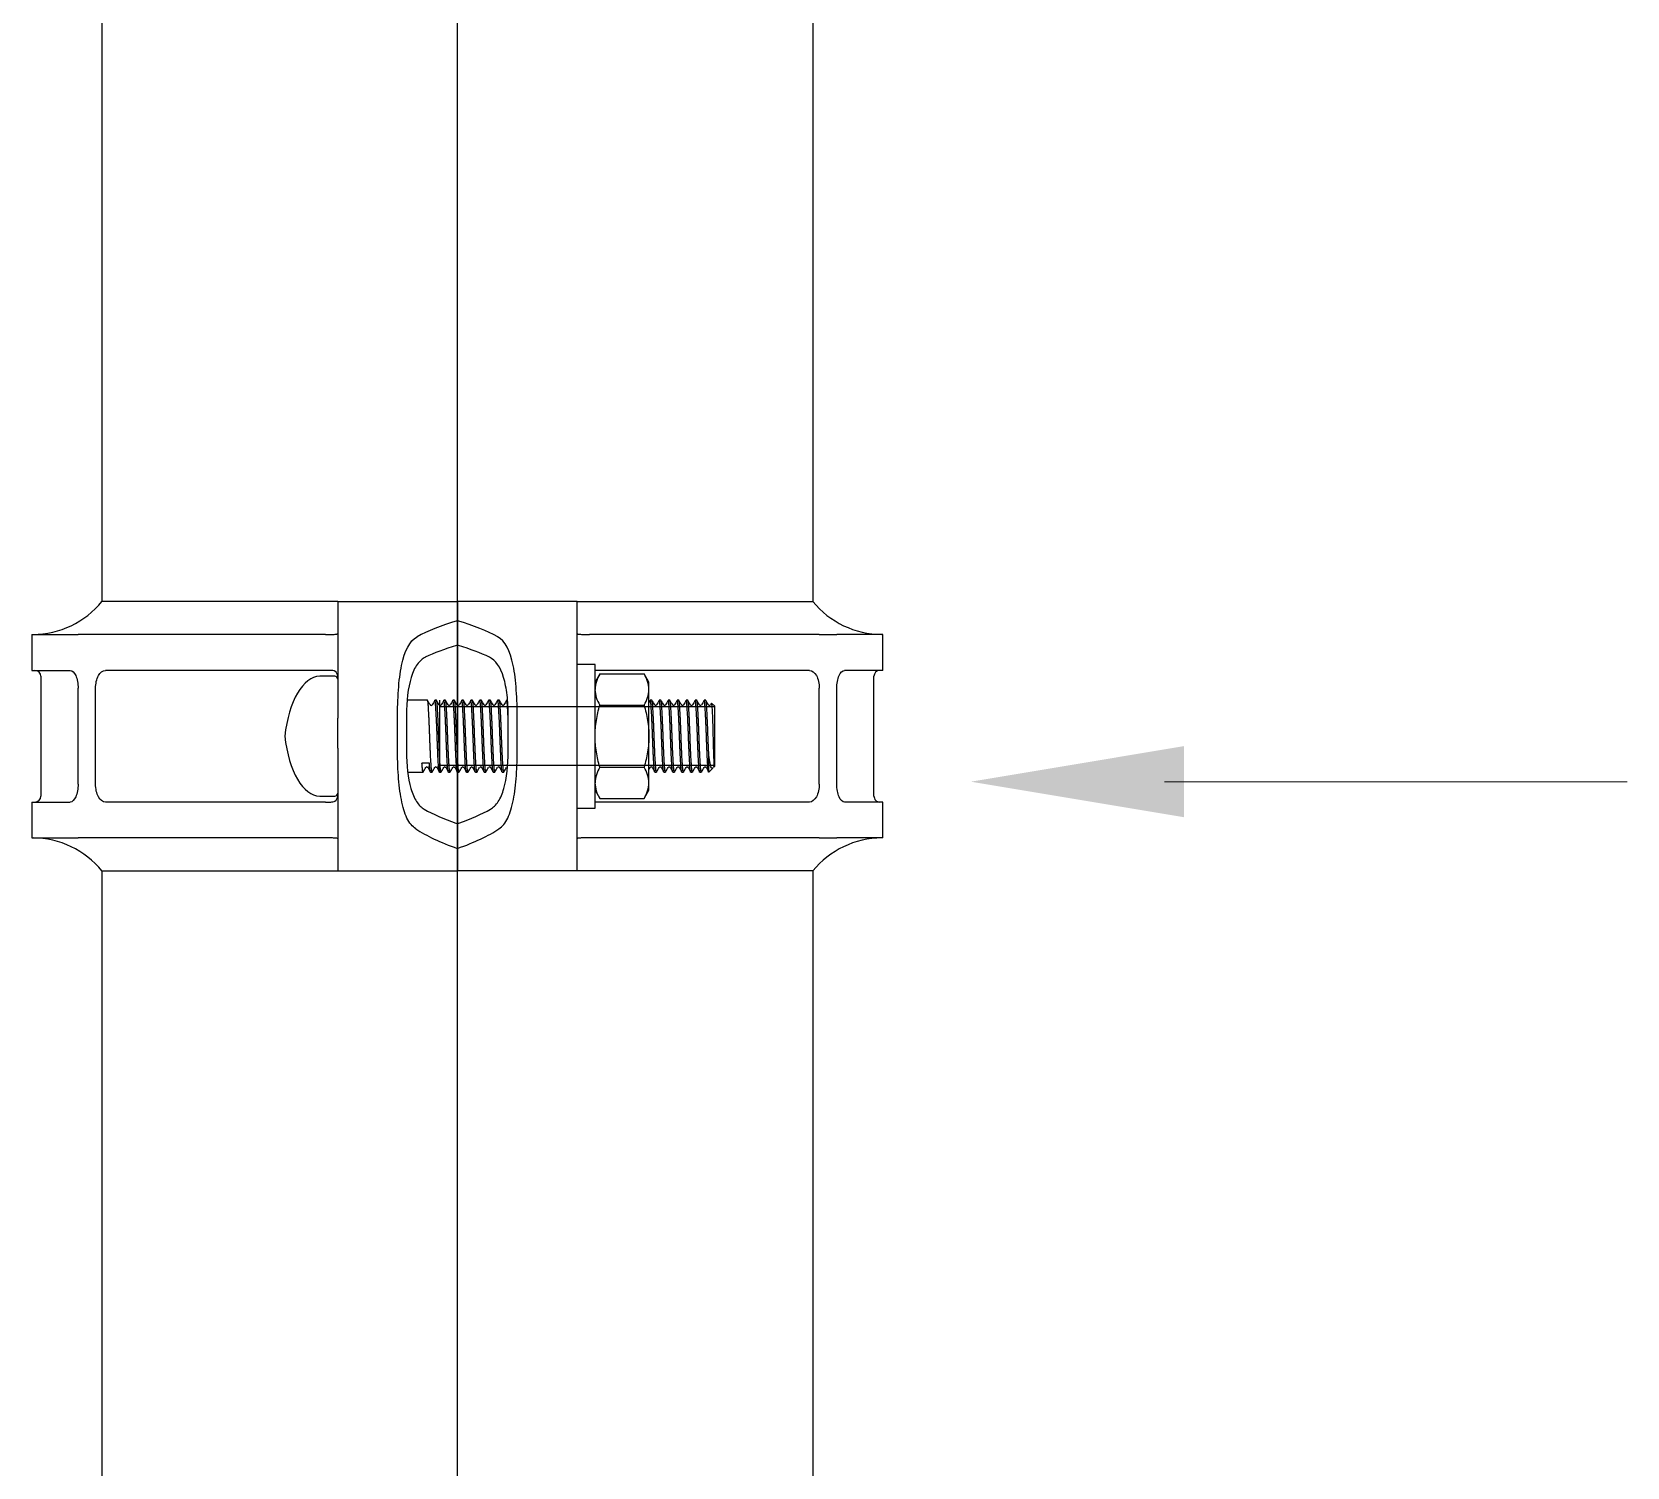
# Model space of a CAD drawing. Header units: millimetres. Extents: x 0 to 42050, y 0 to 29700.
# Drawn here: x 24156 to 24743, y 19180 to 19708 of the extents above; entities that cross this region are included whole.
import ezdxf

# ---------------------------------------------------------------- set-up
doc = ezdxf.new("R2010")
doc.units = ezdxf.units.MM
doc.header["$LTSCALE"] = 50
for name, color, linetype in [('2', 2, 'Continuous'), ('3', 3, 'Continuous'), ('4', 4, 'Continuous'), ('BOLT', 7, 'Continuous'), ('FLEXIBLE_COUPLIN', 7, 'Continuous'), ('NUT', 7, 'Continuous'), ('WASHER', 7, 'Continuous'), ('지진분리이음', 2, 'Continuous')]:
    doc.layers.add(name, color=color, linetype=linetype)

# ---------------------------------------------------------------- blocks, each defined once
blk = doc.blocks.new('지진분리이음-40A')
at = {"layer": 'BOLT', "color": 150, "linetype": 'Continuous'}
for p, q in [((11.5, 5), (10.25, 5)), ((-21, 3), (-21.31, 2.69)), ((-21, 3), (-21, 1.4)), ((-20.25, 3), (-20.38, 3)), ((-19.5, 3), (-19.63, 3)), ((-18.75, 3), (-18.88, 3)), ((-18, 3), (-18.13, 3)), ((-17.25, 3), (-17.38, 3)), ((-16.5, 3), (-16.63, 3)), ((-3.75, 3), (-3.88, 3)), ((-3, 3), (-3.13, 3)), ((-2.25, 3), (-2.38, 3)), ((-1.5, 3), (-1.63, 3)), ((-0.75, 3), (-0.88, 3)), ((0, 3), (-0.13, 3)), ((0.75, 3), (0.62, 3)), ((1.5, 3), (1.37, 3)), ((1.5, -3), (1.5, 3)), ((2.25, 3), (2.12, 3)), ((4.15, 3), (2.87, 3)), ((-21.43, 2.57), (-21.5, 2.5)), ((-21.5, 2.5), (-21.5, -2.5)), ((-21.5, 2.46), (1.5, 2.46)), ((-21.5, 2.46), (1.5, 2.46)), ((-21.5, 2.46), (1.5, 2.46)), ((-21.5, 2.46), (1.5, 2.46)), ((-21.5, 2.46), (1.5, 2.46)), ((-21.5, 2.46), (1.5, 2.46)), ((-21.5, 2.46), (1.5, 2.46)), ((-21.5, 2.46), (1.5, 2.46)), ((-21.5, 2.46), (1.5, 2.46)), ((-21.5, 2.46), (1.5, 2.46)), ((-21.5, 2.46), (1.5, 2.46)), ((-21.5, 2.46), (1.5, 2.46)), ((-21.5, 2.46), (1.5, 2.46)), ((-21.5, 2.46), (1.5, 2.46)), ((-21.33, 2.66), (-21.36, 2.61)), ((2.34, 2.25), (2.96, 2.25)), ((-21.5, -2.46), (1.5, -2.46)), ((-21.5, -2.46), (1.5, -2.46)), ((-21.5, -2.46), (1.5, -2.46)), ((-21.5, -2.46), (1.5, -2.46)), ((-21.5, -2.46), (1.5, -2.46)), ((-21.5, -2.46), (1.5, -2.46)), ((-21.5, -2.46), (1.5, -2.46)), ((-21.5, -2.46), (1.5, -2.46)), ((-21.5, -2.46), (1.5, -2.46)), ((-21.5, -2.46), (1.5, -2.46)), ((-21.5, -2.46), (1.5, -2.46)), ((-21.5, -2.46), (1.5, -2.46)), ((-21.5, -2.46), (1.5, -2.46)), ((-21.5, -2.46), (1.5, -2.46)), ((-21.5, -2.5), (-21.24, -2.76)), ((-21.23, -2.76), (-21.14, -2.61)), ((-4.2, -2.46), (1.5, -2.46)), ((-20.75, -3), (-20.62, -3)), ((-20, -3), (-19.87, -3)), ((-19.25, -3), (-19.12, -3)), ((-18.5, -3), (-18.37, -3)), ((-17.75, -3), (-17.62, -3)), ((-17, -3), (-16.87, -3)), ((-16.25, -3), (-16.12, -3)), ((-4.2, -3), (-4.12, -3)), ((-3.5, -3), (-3.37, -3)), ((-2.75, -3), (-2.62, -3)), ((-2, -3), (-1.87, -3)), ((-1.25, -3), (-1.12, -3)), ((-0.5, -3), (-0.37, -3)), ((0.25, -3), (0.38, -3)), ((1, -3), (1.13, -3)), ((1.75, -3), (1.88, -3)), ((2.5, -3), (4.2, -3)), ((10.25, -5), (11.5, -5))]:
    blk.add_line(p, q, dxfattribs=at)
for centre, radius, start, end in [((10.25, 4.75), 0.25, 90, 180), ((-21.44, 2.65), 0.0875, 271.3202, 327.8429), ((-20.69, 2.66), 0.0914, 213.3812, 326.7122), ((-19.94, 2.66), 0.0914, 213.3812, 326.7122), ((-19.19, 2.66), 0.0914, 213.3812, 326.7122), ((-18.44, 2.66), 0.0914, 213.3812, 326.7122), ((-17.69, 2.66), 0.0914, 213.3812, 326.7122), ((-16.94, 2.66), 0.0914, 213.3812, 326.7122), ((-16.19, 2.66), 0.0914, 213.3812, 326.7122), ((-4.19, 2.66), 0.0914, 265.1474, 326.7122), ((-3.44, 2.66), 0.0914, 213.3812, 326.7122), ((-2.69, 2.66), 0.0914, 213.3812, 326.7122), ((-1.94, 2.66), 0.0914, 213.3812, 326.7122), ((-1.19, 2.66), 0.0914, 213.3812, 326.7122), ((-0.44, 2.66), 0.0914, 213.3812, 326.7122), ((0.31, 2.66), 0.0914, 213.3812, 326.7122), ((1.06, 2.66), 0.0914, 213.3812, 326.7122), ((1.81, 2.66), 0.0914, 213.3812, 326.7122), ((2.56, 2.66), 0.0914, 213.3812, 326.7122), ((-21.06, -2.66), 0.0914, 33.2775, 146.629), ((-20.31, -2.66), 0.0914, 33.2775, 146.629), ((-19.56, -2.66), 0.0914, 33.2775, 146.629), ((-18.81, -2.66), 0.0914, 33.2775, 146.629), ((-18.06, -2.66), 0.0914, 33.2775, 146.629), ((-17.31, -2.66), 0.0914, 33.2775, 146.629), ((-16.56, -2.66), 0.0914, 33.2775, 146.629), ((-3.81, -2.66), 0.0914, 33.2775, 146.629), ((-3.06, -2.66), 0.0914, 33.2775, 146.629), ((-2.31, -2.66), 0.0914, 33.2775, 146.629), ((-1.56, -2.66), 0.0914, 33.2775, 146.629), ((-0.81, -2.66), 0.0914, 33.2775, 146.629), ((-0.06, -2.66), 0.0914, 33.2775, 146.629), ((0.69, -2.66), 0.0914, 33.2775, 146.629), ((1.44, -2.66), 0.0914, 33.2775, 146.629), ((2.19, -2.66), 0.0914, 33.2775, 146.629), ((10.25, -4.75), 0.25, 180, 270)]:
    blk.add_arc(centre, radius, start, end, dxfattribs=at)
for centre, start_param, end_param in [((11.5, -1.5), 1.803665, 3.141593), ((11.5, 1.5), 0, 1.337928)]:
    blk.add_ellipse(centre, major_axis=(0, -6.5), ratio=0.461538, start_param=start_param, end_param=end_param, dxfattribs=at)
for points, knots in [([(-21.33, 2.66), (-21.28, 2.75), (-21.23, 2.72), (-21.12, 2.35), (-21.06, 1.94), (-21, 1.4)], [0.126056, 0.126056, 0.126056, 0.126056, 0.5, 0.5, 1, 1, 1, 1]), ([(-21.38, 1.01), (-21.4, 1.61), (-21.42, 2.1), (-21.43, 2.48), (-21.43, 2.55), (-21.43, 2.57), (-21.43, 2.57), (-21.43, 2.57)], [0, 0, 0, 0, 0.5, 0.5, 0.75, 0.75, 0.7730544, 0.7730544, 0.7730544, 0.7730544]), ([(-21.23, -2.77), (-21.25, -2.75), (-21.27, -2.55), (-21.3, -1.83), (-21.32, -1.31), (-21.35, -0.15), (-21.37, 0.47), (-21.38, 1.01)], [0.6285294, 0.6285294, 0.6285294, 0.6285294, 0.75, 0.75, 0.875, 0.875, 1, 1, 1, 1])]:
    blk.add_open_spline(points, degree=3, knots=knots, dxfattribs=at)
for points, weights, knots in [([(-21, 3), (-20.96, 3.03), (-20.93, 2.6), (-20.87, 1.73), (-20.81, 0), (-20.75, -1.73), (-20.68, -2.6), (-20.65, -3.06), (-20.61, -2.99)], [0.933328745065, 0.928411519625, 1, 0.866025403784, 1, 0.866025403784, 1, 0.923618065451, 0.934330253075], [0, 0, 0, 0.00296858, 0.00296858, 0.00852413, 0.00852413, 0.01407969, 0.01407969, 0.01724703, 0.01724703, 0.01724703]), ([(-20.39, 2.99), (-20.35, 3.06), (-20.32, 2.6), (-20.25, 1.73), (-20.19, 0), (-20.13, -1.73), (-20.07, -2.6), (-20.04, -3), (-20, -3)], [0.934257304384, 0.923881844422, 1, 0.866025403784, 1, 0.866025403784, 1, 0.933012701892, 0.933012701892], [0.02720835, 0.02720835, 0.02720835, 0.03036476, 0.03036476, 0.03592031, 0.03592031, 0.04147587, 0.04147587, 0.04425365, 0.04425365, 0.04425365]), ([(-20.25, 3), (-20.21, 3), (-20.18, 2.6), (-20.12, 1.73), (-20.06, 0), (-20, -1.73), (-19.93, -2.6), (-19.9, -3.06), (-19.86, -2.99)], [0.933012701892, 0.933012701892, 1, 0.866025403784, 1, 0.866025403784, 1, 0.923618065451, 0.934330253075], [0.03352413, 0.03352413, 0.03352413, 0.03630191, 0.03630191, 0.04185746, 0.04185746, 0.04741302, 0.04741302, 0.05058037, 0.05058037, 0.05058037]), ([(-19.64, 2.99), (-19.6, 3.06), (-19.57, 2.6), (-19.5, 1.73), (-19.44, 0), (-19.38, -1.73), (-19.32, -2.6), (-19.29, -3), (-19.25, -3)], [0.934257304384, 0.923881844422, 1, 0.866025403784, 1, 0.866025403784, 1, 0.933012701892, 0.933012701892], [0.06054168, 0.06054168, 0.06054168, 0.06369809, 0.06369809, 0.06925365, 0.06925365, 0.0748092, 0.0748092, 0.07758698, 0.07758698, 0.07758698]), ([(-19.5, 3), (-19.46, 3), (-19.43, 2.6), (-19.37, 1.73), (-19.31, 0), (-19.25, -1.73), (-19.18, -2.6), (-19.15, -3.06), (-19.11, -2.99)], [0.933012701892, 0.933012701892, 1, 0.866025403784, 1, 0.866025403784, 1, 0.923618065451, 0.934330253075], [0.06685746, 0.06685746, 0.06685746, 0.06963524, 0.06963524, 0.0751908, 0.0751908, 0.08074635, 0.08074635, 0.0839137, 0.0839137, 0.0839137]), ([(-18.89, 2.99), (-18.85, 3.06), (-18.82, 2.6), (-18.75, 1.73), (-18.69, 0), (-18.63, -1.73), (-18.57, -2.6), (-18.54, -3), (-18.5, -3)], [0.934257304384, 0.923881844422, 1, 0.866025403784, 1, 0.866025403784, 1, 0.933012701892, 0.933012701892], [0.09387501, 0.09387501, 0.09387501, 0.09703142, 0.09703142, 0.10258698, 0.10258698, 0.10814254, 0.10814254, 0.11092031, 0.11092031, 0.11092031]), ([(-18.75, 3), (-18.71, 3), (-18.68, 2.6), (-18.62, 1.73), (-18.56, 0), (-18.5, -1.73), (-18.43, -2.6), (-18.4, -3.06), (-18.36, -2.99)], [0.933012701892, 0.933012701892, 1, 0.866025403784, 1, 0.866025403784, 1, 0.923618065451, 0.934330253075], [0.1001908, 0.1001908, 0.1001908, 0.10296858, 0.10296858, 0.10852413, 0.10852413, 0.11407969, 0.11407969, 0.11724703, 0.11724703, 0.11724703]), ([(-18.14, 2.99), (-18.1, 3.06), (-18.07, 2.6), (-18, 1.73), (-17.94, 0), (-17.88, -1.73), (-17.82, -2.6), (-17.79, -3), (-17.75, -3)], [0.934257304384, 0.923881844422, 1, 0.866025403784, 1, 0.866025403784, 1, 0.933012701892, 0.933012701892], [0.12720835, 0.12720835, 0.12720835, 0.13036476, 0.13036476, 0.13592031, 0.13592031, 0.14147587, 0.14147587, 0.14425365, 0.14425365, 0.14425365]), ([(-18, 3), (-17.96, 3), (-17.93, 2.6), (-17.87, 1.73), (-17.81, 0), (-17.75, -1.73), (-17.68, -2.6), (-17.65, -3.06), (-17.61, -2.99)], [0.933012701892, 0.933012701892, 1, 0.866025403784, 1, 0.866025403784, 1, 0.923618065451, 0.934330253075], [0.13352413, 0.13352413, 0.13352413, 0.13630191, 0.13630191, 0.14185746, 0.14185746, 0.14741302, 0.14741302, 0.15058037, 0.15058037, 0.15058037]), ([(-17.39, 2.99), (-17.35, 3.06), (-17.32, 2.6), (-17.25, 1.73), (-17.19, 0), (-17.13, -1.73), (-17.07, -2.6), (-17.04, -3), (-17, -3)], [0.934257304384, 0.923881844422, 1, 0.866025403784, 1, 0.866025403784, 1, 0.933012701892, 0.933012701892], [0.16054168, 0.16054168, 0.16054168, 0.16369809, 0.16369809, 0.16925365, 0.16925365, 0.1748092, 0.1748092, 0.17758698, 0.17758698, 0.17758698]), ([(-17.25, 3), (-17.21, 3), (-17.18, 2.6), (-17.12, 1.73), (-17.06, 0), (-17, -1.73), (-16.93, -2.6), (-16.9, -3.06), (-16.86, -2.99)], [0.933012701892, 0.933012701892, 1, 0.866025403784, 1, 0.866025403784, 1, 0.923618065451, 0.934330253075], [0.16685746, 0.16685746, 0.16685746, 0.16963524, 0.16963524, 0.1751908, 0.1751908, 0.18074635, 0.18074635, 0.1839137, 0.1839137, 0.1839137]), ([(-16.64, 2.99), (-16.6, 3.06), (-16.57, 2.6), (-16.5, 1.73), (-16.44, 0), (-16.38, -1.73), (-16.32, -2.6), (-16.29, -3), (-16.25, -3)], [0.934257304384, 0.923881844422, 1, 0.866025403784, 1, 0.866025403784, 1, 0.933012701892, 0.933012701892], [0.19387501, 0.19387501, 0.19387501, 0.19703142, 0.19703142, 0.20258698, 0.20258698, 0.20814254, 0.20814254, 0.21092031, 0.21092031, 0.21092031]), ([(-16.5, 3), (-16.46, 3), (-16.43, 2.6), (-16.37, 1.73), (-16.31, 0), (-16.25, -1.73), (-16.18, -2.6), (-16.15, -3.06), (-16.11, -2.99)], [0.933012701892, 0.933012701892, 1, 0.866025403784, 1, 0.866025403784, 1, 0.923618065451, 0.934330253075], [0.2001908, 0.2001908, 0.2001908, 0.20296858, 0.20296858, 0.20852413, 0.20852413, 0.21407969, 0.21407969, 0.21724703, 0.21724703, 0.21724703]), ([(-3.89, 2.99), (-3.85, 3.06), (-3.82, 2.6), (-3.75, 1.73), (-3.69, 0), (-3.63, -1.73), (-3.57, -2.6), (-3.54, -3), (-3.5, -3)], [0.934257304384, 0.923881844422, 1, 0.866025403784, 1, 0.866025403784, 1, 0.933012701892, 0.933012701892], [0.76054168, 0.76054168, 0.76054168, 0.76369809, 0.76369809, 0.76925365, 0.76925365, 0.7748092, 0.7748092, 0.77758698, 0.77758698, 0.77758698]), ([(-3.75, 3), (-3.71, 3), (-3.68, 2.6), (-3.62, 1.73), (-3.56, 0), (-3.5, -1.73), (-3.43, -2.6), (-3.4, -3.06), (-3.36, -2.99)], [0.933012701892, 0.933012701892, 1, 0.866025403784, 1, 0.866025403784, 1, 0.923618065451, 0.934330253075], [0.76685746, 0.76685746, 0.76685746, 0.76963524, 0.76963524, 0.7751908, 0.7751908, 0.78074635, 0.78074635, 0.7839137, 0.7839137, 0.7839137]), ([(-3.14, 2.99), (-3.1, 3.06), (-3.07, 2.6), (-3, 1.73), (-2.94, 0), (-2.88, -1.73), (-2.82, -2.6), (-2.79, -3), (-2.75, -3)], [0.934257304384, 0.923881844422, 1, 0.866025403784, 1, 0.866025403784, 1, 0.933012701892, 0.933012701892], [0.79387501, 0.79387501, 0.79387501, 0.79703142, 0.79703142, 0.80258698, 0.80258698, 0.80814254, 0.80814254, 0.81092031, 0.81092031, 0.81092031]), ([(-3, 3), (-2.96, 3), (-2.93, 2.6), (-2.87, 1.73), (-2.81, 0), (-2.75, -1.73), (-2.68, -2.6), (-2.65, -3.06), (-2.61, -2.99)], [0.933012701892, 0.933012701892, 1, 0.866025403784, 1, 0.866025403784, 1, 0.923618065451, 0.934330253075], [0.8001908, 0.8001908, 0.8001908, 0.80296858, 0.80296858, 0.80852413, 0.80852413, 0.81407969, 0.81407969, 0.81724703, 0.81724703, 0.81724703]), ([(-2.39, 2.99), (-2.35, 3.06), (-2.32, 2.6), (-2.25, 1.73), (-2.19, 0), (-2.13, -1.73), (-2.07, -2.6), (-2.04, -3), (-2, -3)], [0.934257304384, 0.923881844422, 1, 0.866025403784, 1, 0.866025403784, 1, 0.933012701892, 0.933012701892], [0.82720835, 0.82720835, 0.82720835, 0.83036476, 0.83036476, 0.83592031, 0.83592031, 0.84147587, 0.84147587, 0.84425365, 0.84425365, 0.84425365]), ([(-2.25, 3), (-2.21, 3), (-2.18, 2.6), (-2.12, 1.73), (-2.06, 0), (-2, -1.73), (-1.93, -2.6), (-1.9, -3.06), (-1.86, -2.99)], [0.933012701892, 0.933012701892, 1, 0.866025403784, 1, 0.866025403784, 1, 0.923618065451, 0.934330253075], [0.83352413, 0.83352413, 0.83352413, 0.83630191, 0.83630191, 0.84185746, 0.84185746, 0.84741302, 0.84741302, 0.85058037, 0.85058037, 0.85058037]), ([(-1.64, 2.99), (-1.6, 3.06), (-1.57, 2.6), (-1.5, 1.73), (-1.44, 0), (-1.38, -1.73), (-1.32, -2.6), (-1.29, -3), (-1.25, -3)], [0.934257304384, 0.923881844422, 1, 0.866025403784, 1, 0.866025403784, 1, 0.933012701892, 0.933012701892], [0.86054168, 0.86054168, 0.86054168, 0.86369809, 0.86369809, 0.86925365, 0.86925365, 0.8748092, 0.8748092, 0.87758698, 0.87758698, 0.87758698]), ([(-1.5, 3), (-1.46, 3), (-1.43, 2.6), (-1.37, 1.73), (-1.31, 0), (-1.25, -1.73), (-1.18, -2.6), (-1.15, -3.06), (-1.11, -2.99)], [0.933012701892, 0.933012701892, 1, 0.866025403784, 1, 0.866025403784, 1, 0.923618065451, 0.934330253075], [0.86685746, 0.86685746, 0.86685746, 0.86963524, 0.86963524, 0.8751908, 0.8751908, 0.88074635, 0.88074635, 0.8839137, 0.8839137, 0.8839137]), ([(-0.89, 2.99), (-0.85, 3.06), (-0.82, 2.6), (-0.75, 1.73), (-0.69, 0), (-0.63, -1.73), (-0.57, -2.6), (-0.54, -3), (-0.5, -3)], [0.934257304384, 0.923881844422, 1, 0.866025403784, 1, 0.866025403784, 1, 0.933012701892, 0.933012701892], [0.89387501, 0.89387501, 0.89387501, 0.89703142, 0.89703142, 0.90258698, 0.90258698, 0.90814254, 0.90814254, 0.91092031, 0.91092031, 0.91092031]), ([(-0.75, 3), (-0.71, 3), (-0.68, 2.6), (-0.62, 1.73), (-0.56, 0), (-0.5, -1.73), (-0.43, -2.6), (-0.4, -3.06), (-0.36, -2.99)], [0.933012701892, 0.933012701892, 1, 0.866025403784, 1, 0.866025403784, 1, 0.923618065451, 0.934330253075], [0.9001908, 0.9001908, 0.9001908, 0.90296858, 0.90296858, 0.90852413, 0.90852413, 0.91407969, 0.91407969, 0.91724703, 0.91724703, 0.91724703]), ([(-0.14, 2.99), (-0.1, 3.06), (-0.07, 2.6), (0, 1.73), (0.06, 0), (0.12, -1.73), (0.18, -2.6), (0.21, -3), (0.25, -3)], [0.934257304384, 0.923881844422, 1, 0.866025403784, 1, 0.866025403784, 1, 0.933012701892, 0.933012701892], [0.92720835, 0.92720835, 0.92720835, 0.93036476, 0.93036476, 0.93592031, 0.93592031, 0.94147587, 0.94147587, 0.94425365, 0.94425365, 0.94425365]), ([(0, 3), (0.04, 3), (0.07, 2.6), (0.13, 1.73), (0.19, 0), (0.25, -1.73), (0.32, -2.6), (0.35, -3.06), (0.39, -2.99)], [0.933012701892, 0.933012701892, 1, 0.866025403784, 1, 0.866025403784, 1, 0.923618065451, 0.934330253075], [0.93352413, 0.93352413, 0.93352413, 0.93630191, 0.93630191, 0.94185746, 0.94185746, 0.94741302, 0.94741302, 0.95058037, 0.95058037, 0.95058037]), ([(0.61, 2.99), (0.65, 3.06), (0.68, 2.6), (0.75, 1.73), (0.81, 0), (0.87, -1.73), (0.93, -2.6), (0.96, -3), (1, -3)], [0.934257304384, 0.923881844422, 1, 0.866025403784, 1, 0.866025403784, 1, 0.933012701892, 0.933012701892], [0.96054168, 0.96054168, 0.96054168, 0.96369809, 0.96369809, 0.96925365, 0.96925365, 0.9748092, 0.9748092, 0.97758698, 0.97758698, 0.97758698]), ([(0.75, 3), (0.79, 3), (0.82, 2.6), (0.88, 1.73), (0.94, 0), (1, -1.73), (1.07, -2.6), (1.1, -3.06), (1.14, -2.99)], [0.933012701892, 0.933012701892, 1, 0.866025403784, 1, 0.866025403784, 1, 0.923618065451, 0.934330253075], [0.96685746, 0.96685746, 0.96685746, 0.96963524, 0.96963524, 0.9751908, 0.9751908, 0.98074635, 0.98074635, 0.9839137, 0.9839137, 0.9839137]), ([(1.36, 2.99), (1.4, 3.06), (1.43, 2.6), (1.46, 2.17), (1.5, 1.4)], [0.934257304384, 0.923881844422, 1, 0.928411519625, 0.933328745065], [0.993875015, 0.993875015, 0.993875015, 0.997031424, 0.997031424, 1, 1, 1]), ([(1.5, 3), (1.54, 3), (1.57, 2.6), (1.63, 1.73), (1.69, 0), (1.75, -1.73), (1.82, -2.6), (1.85, -3.06), (1.89, -2.99)], [0.933012701892, 0.933012782955, 1, 0.866025403784, 1, 0.866025403784, 1, 0.923618065451, 0.934330253075], [0.0051023, 0.0051023, 0.0051023, 0.0793839, 0.0793839, 0.2279472, 0.2279472, 0.3765106, 0.3765106, 0.4612099, 0.4612099, 0.4612099]), ([(2.11, 2.99), (2.15, 3.06), (2.18, 2.6), (2.25, 1.73), (2.31, 0), (2.37, -1.73), (2.43, -2.6), (2.46, -3), (2.5, -3)], [0.934257304384, 0.923881844422, 1, 0.866025403784, 1, 0.866025403784, 1, 0.933012701892, 0.933012701892], [0.4199378, 0.4199378, 0.4199378, 0.4686543, 0.4686543, 0.5543996, 0.5543996, 0.6401449, 0.6401449, 0.6830175, 0.6830175, 0.6830175]), ([(2.25, 3), (2.29, 3), (2.32, 2.6), (2.33, 2.45), (2.34, 2.25)], [0.933012701892, 0.933012701892, 1, 0.973634922745, 0.957646697793], [0.8964823, 0.8964823, 0.8964823, 0.970764, 0.970764, 1, 1, 1]), ([(2.86, 2.99), (2.9, 3.06), (2.93, 2.6), (2.94, 2.45), (2.96, 2.25)], [0.934257304384, 0.923881844422, 1, 0.97363492264, 0.957646697666], [0.93440955, 0.93440955, 0.93440955, 0.98312605, 0.98312605, 1, 1, 1]), ([(-21, 1.4), (-20.97, 0.74), (-20.94, 0), (-20.88, -1.73), (-20.82, -2.6), (-20.79, -3), (-20.75, -3)], [0.933328745065, 0.93761388416, 1, 0.866025403784, 1, 0.933012701892, 0.933012701892], [0, 0, 0, 0.00258698, 0.00258698, 0.00814254, 0.00814254, 0.01092031, 0.01092031, 0.01092031]), ([(1.5, 1.4), (1.53, 0.74), (1.56, 0), (1.62, -1.73), (1.68, -2.6), (1.71, -3), (1.75, -3)], [0.933328745065, 0.93761388416, 1, 0.866025403784, 1, 0.933012701892, 0.933012701892], [0, 0, 0, 0.0399278, 0.0399278, 0.1256731, 0.1256731, 0.1685458, 0.1685458, 0.1685458]), ([(-4.25, -1.37), (-4.21, -2.15), (-4.18, -2.6), (-4.15, -3.06), (-4.11, -2.99)], [0.933618908008, 0.926640252616, 1, 0.923618065451, 0.934330253075], [0.744370995, 0.744370995, 0.744370995, 0.747413021, 0.747413021, 0.750580368, 0.750580368, 0.750580368])]:
    blk.add_rational_spline(points, weights, degree=2, knots=knots, dxfattribs=at)
for points in [[(-20.75, 2.56), (-20.82, 2.68), (-20.9, 2.81), (-20.97, 2.93)], [(-20.39, 2.99), (-20.46, 2.86), (-20.54, 2.74), (-20.61, 2.61)], [(-20, 2.56), (-20.07, 2.68), (-20.15, 2.81), (-20.22, 2.93)], [(-19.64, 2.99), (-19.71, 2.86), (-19.79, 2.74), (-19.86, 2.61)], [(-19.25, 2.56), (-19.32, 2.68), (-19.4, 2.81), (-19.47, 2.93)], [(-18.89, 2.99), (-18.96, 2.86), (-19.04, 2.74), (-19.11, 2.61)], [(-18.5, 2.56), (-18.57, 2.68), (-18.65, 2.81), (-18.72, 2.93)], [(-18.14, 2.99), (-18.21, 2.86), (-18.29, 2.74), (-18.36, 2.61)], [(-17.75, 2.56), (-17.82, 2.68), (-17.9, 2.81), (-17.97, 2.93)], [(-17.39, 2.99), (-17.46, 2.86), (-17.54, 2.74), (-17.61, 2.61)], [(-17, 2.56), (-17.07, 2.68), (-17.15, 2.81), (-17.22, 2.93)], [(-16.64, 2.99), (-16.71, 2.86), (-16.79, 2.74), (-16.86, 2.61)], [(-16.25, 2.56), (-16.32, 2.68), (-16.4, 2.81), (-16.47, 2.93)], [(-16, 2.8), (-16.04, 2.74), (-16.07, 2.67), (-16.11, 2.61)], [(-3.89, 2.99), (-3.96, 2.86), (-4.04, 2.74), (-4.11, 2.61)], [(-3.5, 2.56), (-3.57, 2.68), (-3.65, 2.81), (-3.72, 2.93)], [(-3.14, 2.99), (-3.21, 2.86), (-3.29, 2.74), (-3.36, 2.61)], [(-2.75, 2.56), (-2.82, 2.68), (-2.9, 2.81), (-2.97, 2.93)], [(-2.39, 2.99), (-2.46, 2.86), (-2.54, 2.74), (-2.61, 2.61)], [(-2, 2.56), (-2.07, 2.68), (-2.15, 2.81), (-2.22, 2.93)], [(-1.64, 2.99), (-1.71, 2.86), (-1.79, 2.74), (-1.86, 2.61)], [(-1.25, 2.56), (-1.32, 2.68), (-1.4, 2.81), (-1.47, 2.93)], [(-0.89, 2.99), (-0.96, 2.86), (-1.04, 2.74), (-1.11, 2.61)], [(-0.5, 2.56), (-0.57, 2.68), (-0.65, 2.81), (-0.72, 2.93)], [(-0.14, 2.99), (-0.21, 2.86), (-0.29, 2.74), (-0.36, 2.61)], [(0.25, 2.56), (0.18, 2.68), (0.1, 2.81), (0.03, 2.93)], [(0.61, 2.99), (0.54, 2.86), (0.46, 2.74), (0.39, 2.61)], [(1, 2.56), (0.93, 2.68), (0.85, 2.81), (0.78, 2.93)], [(1.36, 2.99), (1.29, 2.86), (1.21, 2.74), (1.14, 2.61)], [(1.75, 2.56), (1.68, 2.68), (1.6, 2.81), (1.53, 2.93)], [(2.11, 2.99), (2.04, 2.86), (1.96, 2.74), (1.89, 2.61)], [(2.5, 2.56), (2.43, 2.68), (2.35, 2.81), (2.28, 2.93)], [(2.86, 2.99), (2.79, 2.86), (2.71, 2.74), (2.64, 2.61)], [(-20.99, -2.61), (-20.91, -2.74), (-20.84, -2.86), (-20.76, -2.99)], [(-20.61, -2.99), (-20.54, -2.86), (-20.46, -2.74), (-20.39, -2.61)], [(-20.24, -2.61), (-20.16, -2.74), (-20.09, -2.86), (-20.01, -2.99)], [(-19.86, -2.99), (-19.79, -2.86), (-19.71, -2.74), (-19.64, -2.61)], [(-19.49, -2.61), (-19.41, -2.74), (-19.34, -2.86), (-19.26, -2.99)], [(-19.11, -2.99), (-19.04, -2.86), (-18.96, -2.74), (-18.89, -2.61)], [(-18.74, -2.61), (-18.66, -2.74), (-18.59, -2.86), (-18.51, -2.99)], [(-18.36, -2.99), (-18.29, -2.86), (-18.21, -2.74), (-18.14, -2.61)], [(-17.99, -2.61), (-17.91, -2.74), (-17.84, -2.86), (-17.76, -2.99)], [(-17.61, -2.99), (-17.54, -2.86), (-17.46, -2.74), (-17.39, -2.61)], [(-17.24, -2.61), (-17.16, -2.74), (-17.09, -2.86), (-17.01, -2.99)], [(-16.86, -2.99), (-16.79, -2.86), (-16.71, -2.74), (-16.64, -2.61)], [(-16.49, -2.61), (-16.41, -2.74), (-16.34, -2.86), (-16.26, -2.99)], [(-4.11, -2.99), (-4.04, -2.86), (-3.96, -2.74), (-3.89, -2.61)], [(-3.74, -2.61), (-3.66, -2.74), (-3.59, -2.86), (-3.51, -2.99)], [(-3.36, -2.99), (-3.29, -2.86), (-3.21, -2.74), (-3.14, -2.61)], [(-2.99, -2.61), (-2.91, -2.74), (-2.84, -2.86), (-2.76, -2.99)], [(-2.61, -2.99), (-2.54, -2.86), (-2.46, -2.74), (-2.39, -2.61)], [(-2.24, -2.61), (-2.16, -2.74), (-2.09, -2.86), (-2.01, -2.99)], [(-1.86, -2.99), (-1.79, -2.86), (-1.71, -2.74), (-1.64, -2.61)], [(-1.49, -2.61), (-1.41, -2.74), (-1.34, -2.86), (-1.26, -2.99)], [(-1.11, -2.99), (-1.04, -2.86), (-0.96, -2.74), (-0.89, -2.61)], [(-0.74, -2.61), (-0.66, -2.74), (-0.59, -2.86), (-0.51, -2.99)], [(-0.36, -2.99), (-0.29, -2.86), (-0.21, -2.74), (-0.14, -2.61)], [(0.01, -2.61), (0.09, -2.74), (0.16, -2.86), (0.24, -2.99)], [(0.39, -2.99), (0.46, -2.86), (0.54, -2.74), (0.61, -2.61)], [(0.76, -2.61), (0.84, -2.74), (0.91, -2.86), (0.99, -2.99)], [(1.14, -2.99), (1.21, -2.86), (1.29, -2.74), (1.36, -2.61)], [(1.51, -2.61), (1.59, -2.74), (1.66, -2.86), (1.74, -2.99)], [(1.89, -2.99), (1.96, -2.86), (2.04, -2.74), (2.11, -2.61)], [(2.26, -2.61), (2.34, -2.74), (2.41, -2.86), (2.49, -2.99)], [(-16.11, -2.99), (-16.07, -2.93), (-16.04, -2.86), (-16, -2.8)]]:
    blk.add_open_spline(points, degree=3, dxfattribs=at)
at = {"layer": 'FLEXIBLE_COUPLIN', "color": 150, "linetype": 'Continuous'}
for p, q in [((-29.7, 11.25), (-10, 11.25)), ((-10, 11.25), (0, 11.25)), ((-10, 11.25), (-10, 7.74)), ((0, 11.25), (0, 9.38)), ((10, 11.25), (0, 11.25)), ((0, 9.38), (0, 11.25)), ((29.7, 11.25), (10, 11.25)), ((10, 7.74), (10, 11.25)), ((0, 9.38), (0, 7.29)), ((0, 9.38), (0, 7.29)), ((-35.55, 8.5), (-31.69, 8.5)), ((-35.55, 8.5), (-35.55, 5.5)), ((-30.23, 8.5), (-31.69, 8.5)), ((-30.23, 8.5), (-11.03, 8.5)), ((11.03, 8.5), (30.23, 8.5)), ((30.23, 8.5), (31.69, 8.5)), ((35.55, 8.5), (31.69, 8.5)), ((35.55, 5.5), (35.55, 8.5)), ((-10, 7.74), (-10, 1)), ((0, 7.29), (-0.12, 7.26)), ((0, 7.29), (0, 5.81)), ((0.12, 7.26), (0, 7.29)), ((0, 7.29), (0, 5.81)), ((10, 1), (10, 7.74)), ((-35.55, 5.5), (-32.34, 5.5)), ((-29.41, 5.5), (-11.5, 5.5)), ((0, 6.55), (0, 5.62)), ((0, 5.81), (0, 3)), ((0, 5.81), (0, 3)), ((11.03, 5.5), (10.58, 5.5)), ((11.03, 5.5), (29.41, 5.5)), ((35.55, 5.5), (32.34, 5.5)), ((-34.8, 5), (-34.8, -5)), ((-31.69, 4), (-31.69, -4)), ((-30.23, 4), (-30.23, -4)), ((30.23, 4), (30.23, -4)), ((31.69, 4), (31.69, -4)), ((34.8, -5), (34.8, 5)), ((-10, 1), (-10, -1.5)), ((-5, 1), (-5, -1.5)), ((-4.25, 1.28), (-4.25, -1.74)), ((4.25, -1.74), (4.25, 1.28)), ((5, 1), (5, -1.5)), ((10, 1), (10, -1.5)), ((-10, -1.5), (-10, -8.31)), ((0, -2.59), (0, -6.11)), ((0, -2.59), (0, -6.11)), ((10, -8.31), (10, -1.5)), ((-35.55, -5.5), (-32.34, -5.5)), ((-35.55, -5.5), (-35.55, -8.5)), ((-29.41, -5.5), (-11.5, -5.5)), ((0, -6.11), (0, -7.59)), ((0, -6.11), (0, -7.59)), ((10.58, -5.5), (11.03, -5.5)), ((11.03, -5.5), (29.41, -5.5)), ((35.55, -5.5), (32.34, -5.5)), ((35.55, -8.5), (35.55, -5.5)), ((-0.08, -7.57), (0, -7.59)), ((0, -7.59), (0.08, -7.57)), ((0, -7.59), (0, -9.65)), ((0, -7.59), (0, -9.65)), ((-35.55, -8.5), (-31.69, -8.5)), ((-30.23, -8.5), (-31.69, -8.5)), ((-30.23, -8.5), (-11.03, -8.5)), ((-10, -8.31), (-10, -11.25)), ((10, -11.25), (10, -8.31)), ((11.03, -8.5), (30.23, -8.5)), ((30.23, -8.5), (31.69, -8.5)), ((35.55, -8.5), (31.69, -8.5)), ((0, -9.65), (0, -11.25)), ((0, -11.25), (0, -9.65)), ((-10, -11.25), (-29.7, -11.25)), ((-10, -11.25), (0, -11.25)), ((10, -11.25), (0, -11.25)), ((10, -11.25), (29.7, -11.25))]:
    blk.add_line(p, q, dxfattribs=at)
for centre, radius, start, end in [((-35.5, 16), 7.5, 270.3498, 320.7049), ((35.5, 16), 7.5, 219.2951, 269.6502), ((-35.3, 5), 0.5, 360, 90), ((10.5, 5), 0.5, 123.2638, 180), ((10.54, 4.85), 0.649, 86.6808, 119.297), ((35.3, 5), 0.5, 90, 180), ((-35.3, -5), 0.5, 270, 360), ((10.5, -5), 0.5, 180, 236.7362), ((35.3, -5), 0.5, 180, 270), ((10.54, -4.85), 0.649, 240.703, 273.3192), ((-35.5, -16), 7.5, 39.2951, 89.6502), ((35.5, -16), 7.5, 90.3498, 140.7049)]:
    blk.add_arc(centre, radius, start, end, dxfattribs=at)
for centre, major_axis, ratio, start_param, end_param in [((19.58, 5.06), (-25, 0), 0.277686, -0.670705, -0.396965), ((-19.58, 5.06), (25, 0), 0.277686, 0.396965, 0.670705), ((19.58, 2.99), (-25, 0), 0.277686, -0.663, -0.464556), ((-19.58, 2.99), (25, 0), 0.277686, 0.464556, 0.663), ((19.58, -3.9), (-25, 0), 0.237675, 0.4727, 0.665769), ((-19.58, -3.9), (25, 0), 0.237675, -0.665769, -0.4727), ((19.58, -5.95), (-25, 0), 0.237675, 0.40802, 0.670705), ((-19.58, -5.95), (25, 0), 0.237675, -0.670705, -0.40802)]:
    blk.add_ellipse(centre, major_axis=major_axis, ratio=ratio, start_param=start_param, end_param=end_param, dxfattribs=at)
for points, knots in [([(-11.03, 8.5), (-10.88, 8.5), (-10.74, 8.5), (-10.48, 8.5), (-10.37, 8.5), (-10.24, 8.51), (-10.2, 8.51), (-10.13, 8.52), (-10.1, 8.52), (-10.05, 8.54), (-10.03, 8.54), (-10.01, 8.56), (-10, 8.57), (-10, 8.58)], [0, 0, 0, 0, 0.25, 0.25, 0.5, 0.5, 0.625, 0.625, 0.75, 0.75, 0.875, 0.875, 1, 1, 1, 1]), ([(10, 8.58), (10, 8.56), (10.02, 8.54), (10.12, 8.52), (10.19, 8.51), (10.33, 8.51), (10.38, 8.5), (10.49, 8.5), (10.55, 8.5), (10.67, 8.5), (10.74, 8.5), (10.88, 8.5), (10.95, 8.5), (11.03, 8.5)], [0, 0, 0, 0, 0.25, 0.25, 0.5, 0.5, 0.625, 0.625, 0.75, 0.75, 0.875, 0.875, 1, 1, 1, 1]), ([(-3.47, 7.74), (-3.76, 7.55), (-4.01, 7.25), (-4.41, 6.42), (-4.56, 5.91), (-4.8, 4.69), (-4.88, 4.02), (-4.98, 2.55), (-5, 1.78), (-5, 1)], [0, 0, 0, 0, 0.25, 0.25, 0.5, 0.5, 0.75, 0.75, 1, 1, 1, 1]), ([(3.47, 7.74), (3.76, 7.55), (4.01, 7.25), (4.41, 6.42), (4.56, 5.91), (4.8, 4.69), (4.88, 4.02), (4.98, 2.55), (5, 1.78), (5, 1)], [0, 0, 0, 0, 0.25, 0.25, 0.5, 0.5, 0.75, 0.75, 1, 1, 1, 1]), ([(-32.34, 5.5), (-32.18, 5.5), (-32.01, 5.34), (-31.77, 4.79), (-31.69, 4.4), (-31.69, 4)], [0, 0, 0, 0, 0.5, 0.5, 1, 1, 1, 1]), ([(-30.23, 4), (-30.23, 4.4), (-30.14, 4.78), (-29.85, 5.34), (-29.64, 5.5), (-29.41, 5.5)], [0, 0, 0, 0, 0.5, 0.5, 1, 1, 1, 1]), ([(-2.77, 6.1), (-3.01, 5.96), (-3.23, 5.75), (-3.61, 5.17), (-3.76, 4.8), (-4.13, 3.52), (-4.25, 2.41), (-4.25, 1.28)], [0, 0, 0, 0, 0.25, 0.25, 0.5, 0.5, 1, 1, 1, 1]), ([(4.25, 1.28), (4.25, 2.41), (4.13, 3.51), (3.76, 4.8), (3.6, 5.17), (3.23, 5.75), (3.01, 5.96), (2.77, 6.1)], [0, 0, 0, 0, 0.5, 0.5, 0.75, 0.75, 1, 1, 1, 1]), ([(29.41, 5.5), (29.64, 5.5), (29.85, 5.34), (30.14, 4.79), (30.23, 4.4), (30.23, 4)], [0, 0, 0, 0, 0.5, 0.5, 1, 1, 1, 1]), ([(31.69, 4), (31.69, 4.4), (31.77, 4.78), (32.01, 5.34), (32.18, 5.5), (32.34, 5.5)], [0, 0, 0, 0, 0.5, 0.5, 1, 1, 1, 1]), ([(-5, -1.5), (-5, -2.3), (-4.98, -3.09), (-4.87, -4.6), (-4.79, -5.29), (-4.41, -7.14), (-3.99, -7.97), (-3.36, -8.31)], [0, 0, 0, 0, 0.25, 0.25, 0.5, 0.5, 1, 1, 1, 1]), ([(-4.25, -1.74), (-4.25, -2.32), (-4.22, -2.89), (-4.09, -3.98), (-3.99, -4.47), (-3.6, -5.78), (-3.19, -6.36), (-2.67, -6.6)], [0, 0, 0, 0, 0.25, 0.25, 0.5, 0.5, 1, 1, 1, 1]), ([(2.67, -6.6), (2.93, -6.48), (3.16, -6.28), (3.56, -5.71), (3.73, -5.35), (4.13, -4.04), (4.25, -2.91), (4.25, -1.74)], [0, 0, 0, 0, 0.25, 0.25, 0.5, 0.5, 1, 1, 1, 1]), ([(5, -1.5), (5, -2.3), (4.98, -3.09), (4.87, -4.6), (4.79, -5.29), (4.41, -7.14), (3.99, -7.97), (3.36, -8.31)], [0, 0, 0, 0, 0.25, 0.25, 0.5, 0.5, 1, 1, 1, 1]), ([(-31.69, -4), (-31.69, -4.4), (-31.77, -4.78), (-32.01, -5.34), (-32.18, -5.5), (-32.34, -5.5)], [0, 0, 0, 0, 0.5, 0.5, 1, 1, 1, 1]), ([(-29.41, -5.5), (-29.64, -5.5), (-29.85, -5.34), (-30.14, -4.79), (-30.23, -4.4), (-30.23, -4)], [0, 0, 0, 0, 0.5, 0.5, 1, 1, 1, 1]), ([(30.23, -4), (30.23, -4.4), (30.14, -4.78), (29.85, -5.34), (29.64, -5.5), (29.41, -5.5)], [0, 0, 0, 0, 0.5, 0.5, 1, 1, 1, 1]), ([(32.34, -5.5), (32.18, -5.5), (32.01, -5.34), (31.77, -4.79), (31.69, -4.4), (31.69, -4)], [0, 0, 0, 0, 0.5, 0.5, 1, 1, 1, 1]), ([(-10, -8.58), (-10, -8.56), (-10.02, -8.54), (-10.12, -8.52), (-10.19, -8.51), (-10.33, -8.51), (-10.38, -8.5), (-10.49, -8.5), (-10.55, -8.5), (-10.67, -8.5), (-10.74, -8.5), (-10.88, -8.5), (-10.95, -8.5), (-11.03, -8.5)], [0, 0, 0, 0, 0.25, 0.25, 0.5, 0.5, 0.625, 0.625, 0.75, 0.75, 0.875, 0.875, 1, 1, 1, 1]), ([(11.03, -8.5), (10.88, -8.5), (10.74, -8.5), (10.48, -8.5), (10.37, -8.5), (10.24, -8.51), (10.2, -8.51), (10.13, -8.52), (10.1, -8.52), (10.05, -8.54), (10.03, -8.54), (10.01, -8.56), (10, -8.57), (10, -8.58)], [0, 0, 0, 0, 0.25, 0.25, 0.5, 0.5, 0.625, 0.625, 0.75, 0.75, 0.875, 0.875, 1, 1, 1, 1])]:
    blk.add_open_spline(points, degree=3, knots=knots, dxfattribs=at)
at = {"layer": 'NUT', "color": 150, "linetype": 'Continuous'}
for p, q in [((-15.6, 5.2), (-16, 4.5)), ((-16, 4.5), (-16, 3.9)), ((-11.9, 5.2), (-15.6, 5.2)), ((-11.5, 4.5), (-11.9, 5.2)), ((-16, 3.9), (-16, 0)), ((-11.5, 3.9), (-11.5, 0)), ((-11.9, 2.6), (-15.6, 2.6)), ((-16, 0), (-16, -3.9)), ((-11.9, -2.6), (-15.6, -2.6)), ((-16, -3.9), (-16, -4.5)), ((-16, -4.5), (-15.6, -5.2)), ((-11.9, -5.2), (-15.6, -5.2)), ((-11.9, -5.2), (-11.5, -4.5))]:
    blk.add_line(p, q, dxfattribs=at)
for centre, radius, start, end in [((-13.46, 3.82), 2.54, 147.28, 178.3358), ((-14.09, 3.81), 2.6, 2.0046, 32.3796), ((-13.41, 3.99), 2.6, 182.0046, 212.3796), ((-14.04, 3.97), 2.54, 327.28, 358.3358), ((-13.46, -3.97), 2.54, 147.28, 178.3358), ((-14.09, -3.99), 2.6, 2.0046, 32.3796), ((-13.41, -3.81), 2.6, 182.0046, 212.3796), ((-14.04, -3.82), 2.54, 327.28, 358.3358)]:
    blk.add_arc(centre, radius, start, end, dxfattribs=at)
for points in [[(-16, 0), (-16, 0.44), (-15.96, 0.88), (-15.82, 1.74), (-15.72, 2.18), (-15.6, 2.6)], [(-11.9, 2.6), (-11.78, 2.18), (-11.68, 1.74), (-11.54, 0.88), (-11.5, 0.44), (-11.5, 0)], [(-15.6, -2.6), (-15.72, -2.18), (-15.82, -1.75), (-15.96, -0.88), (-16, -0.44), (-16, 0)], [(-11.5, 0), (-11.5, -0.44), (-11.54, -0.88), (-11.68, -1.75), (-11.78, -2.18), (-11.9, -2.6)]]:
    blk.add_open_spline(points, degree=3, knots=[0, 0, 0, 0, 0.5, 0.5, 1, 1, 1, 1], dxfattribs=at)
at = {"layer": 'WASHER', "color": 150, "linetype": 'Continuous'}
for p, q in [((-11.5, 6), (-11.5, 3.9)), ((-10, 6), (-11.5, 6)), ((-11.5, 0), (-11.5, -6)), ((-11.5, -6), (-10, -6))]:
    blk.add_line(p, q, dxfattribs=at)

msp = doc.modelspace()

# ---------------------------------------------------------------- linework, layer by layer
at = {"layer": '2'}
msp.add_line((24312.54, 19497.29), (24312.54, 19403.23), dxfattribs=at)
at = {"layer": '2', "color": 2, "lineweight": 0}
msp.add_line((24572.8, 19432.48), (24743.07, 19432.48), dxfattribs=at)
msp.add_solid([(24579.93, 19419.41), (24579.93, 19445.55), (24501.52, 19432.48)], dxfattribs=at)
at = {"layer": '3'}
for p, q in [((24181.71, 20350.06), (24181.71, 19498.78)), ((24443.38, 20350.06), (24443.38, 19498.78)), ((24181.71, 19399.66), (24181.71, 18687.73)), ((24443.38, 19399.66), (24443.38, 18687.73))]:
    msp.add_line(p, q, dxfattribs=at)
at = {"layer": '4'}
msp.add_line((24312.54, 18751.37), (24312.54, 20764.67), dxfattribs=at)

# ---------------------------------------------------------------- block references
at = {"layer": '지진분리이음', "color": 150, "xscale": 4.405333331944147, "yscale": 4.405333331944147, "zscale": 4.405333331944147, "rotation": 180}
msp.add_blockref('지진분리이음-40A', (24312.54, 19449.22), dxfattribs=at)

doc.saveas('drawing.dxf')
